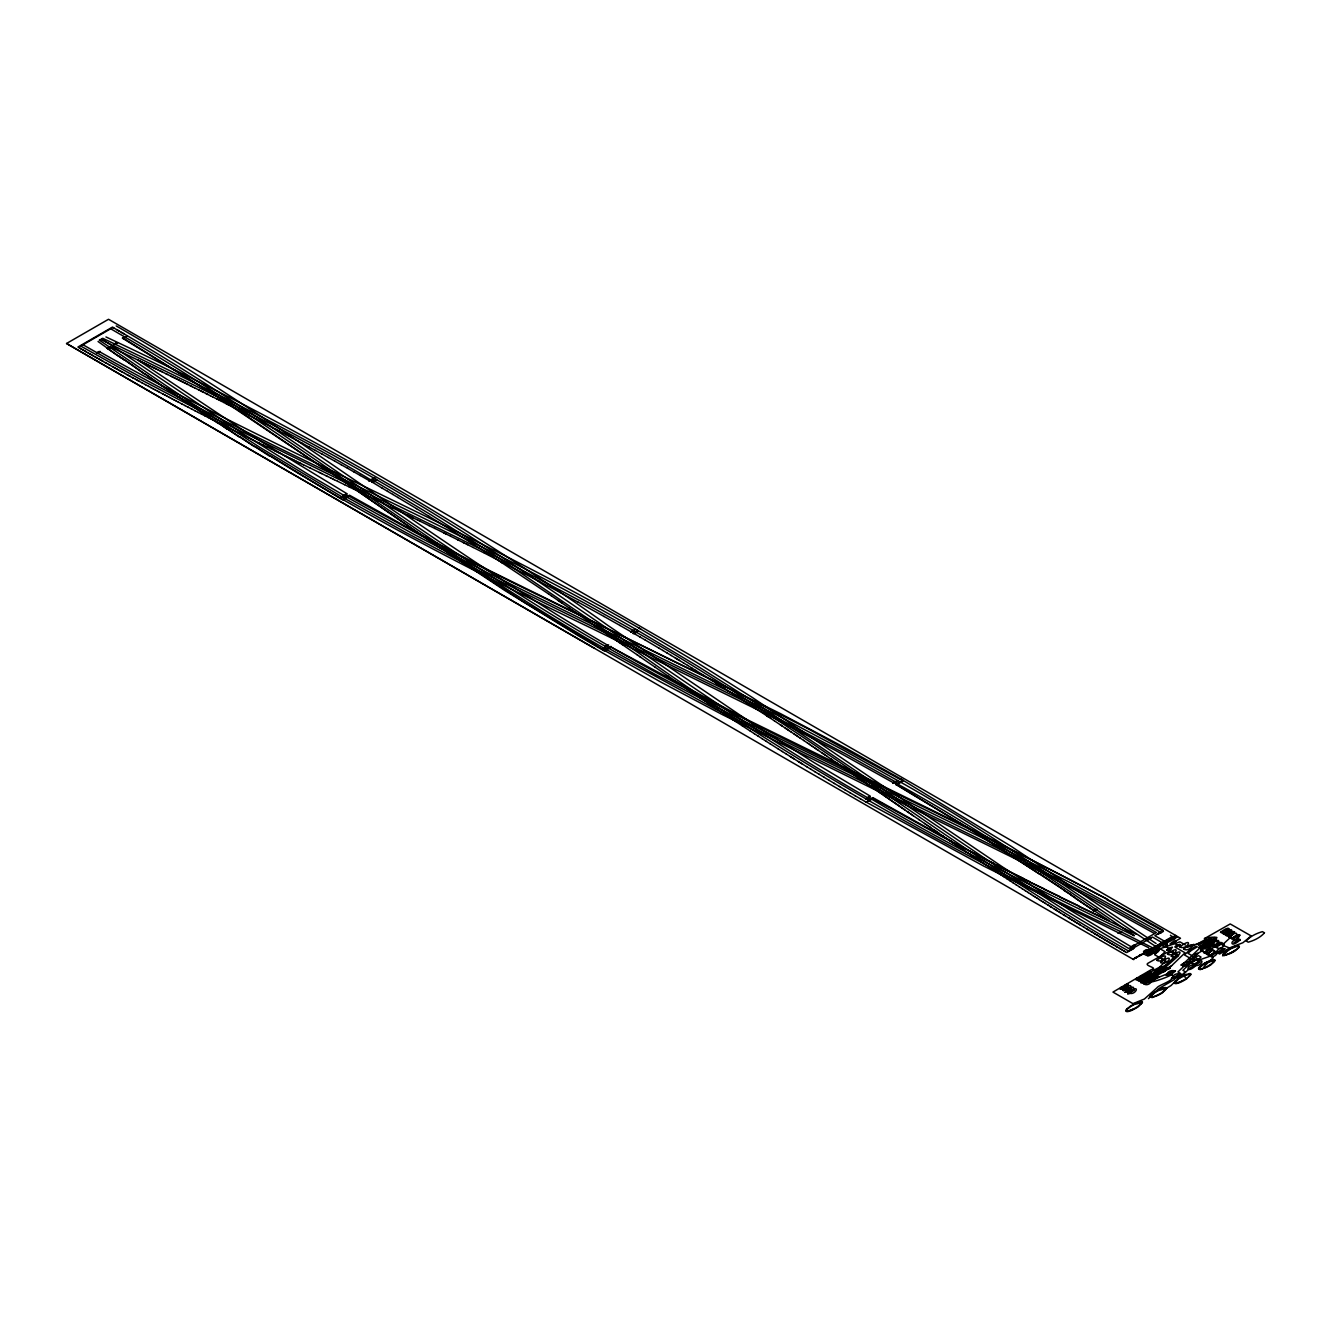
<?xml version="1.0" encoding="UTF-8"?>
<svg xmlns="http://www.w3.org/2000/svg" width="1331" height="1331" viewBox="0 0 1331 1331"><rect width="100%" height="100%" fill="white"/><g stroke="black" fill="none" stroke-linecap="round" stroke-linejoin="round"><path stroke-width="1.5" d="M1214.837 940.95C1220.91 933.597 1201.128 939.503 1204.771 938.422L1230.21 923.947L1251.173 935.926L1242.971 942.697L1230.959 947.356A72.19 41.677 0 0 0 1224.919 950.833L1219.629 954.028L1207.716 947.156L1214.854 940.967M100.258 351.451L98.927 351.534A9.433 5.457 0 0 0 96.681 352.881L97.629 353.231A9.433 5.457 0 0 0 99.875 351.9C275.783 450.81 465.567 527.575 640.893 629.13M1153.445 953.146L1155.691 952.896A14.907 8.602 0 0 0 1158.319 951.366L1159.151 950.084L1157.038 950.633A14.907 8.602 0 0 0 1154.426 952.164L1151.049 953.179A14.907 8.602 0 0 0 1148.42 954.693L1147.505 955.957L1149.685 955.425A14.907 8.602 0 0 0 1152.313 953.911L1153.245 953.029M1141.582 1003.507L1142.447 1001.96L1141.615 1001.594M1126.542 1009.247C1123.58 1014.006 1132.132 1010.429 1133.812 1009.314A44.738 25.821 0 0 0 1138.271 1006.735L1142.347 1002.01M1150.051 996.836L1152.064 997.601L1158.053 995.322A44.738 25.821 0 0 0 1162.529 992.743L1166.605 988.351L1158.619 990.497A44.738 25.821 0 0 0 1154.16 993.076L1150.234 997.035M1150.051 996.287L1150.45 997.119M1166.522 988.5L1166.139 987.652M1198.516 968.303L1200.03 969.7L1206.552 967.321A44.738 25.821 0 0 0 1211.01 964.742L1215.087 960.35L1207.117 962.496A44.738 25.821 0 0 0 1202.642 965.075L1198.549 968.835L1201.777 968.752M1238.529 945.642L1239.211 947.289L1235.251 950.75A44.738 25.821 0 0 1 1230.792 953.329L1223.838 955.741L1222.89 954.011M99.309 340.22L99.359 340.154A3.577 2.063 0 0 1 100.657 339.388C190.865 383.794 286.531 428.765 371.083 480.058L374.227 478.295L376.673 479.709L373.562 481.473L374.36 481.007M1134.428 958.37L1134.528 958.253A4.226 2.429 0 0 1 1135.959 957.422L1136.375 957.338M1136.408 957.471L1136.424 957.438A4.226 2.429 0 0 1 1134.894 958.387L1134.561 958.486M1141.249 954.676L1141.216 954.71A4.226 2.429 0 0 1 1139.752 955.591L1139.369 955.458A4.226 2.429 0 0 1 1140.8 954.626L1141.216 954.543M1148.936 949.452L1148.919 949.485A4.226 2.429 0 0 1 1147.422 950.401L1147.039 950.267A4.226 2.429 0 0 1 1148.47 949.436L1148.886 949.352M1126.508 1011.161L1126.192 1010.179L1129.919 1007.068A44.738 25.821 0 0 1 1134.378 1004.489L1142.447 1002.509M1157.238 948.587L1157.321 948.471A4.226 2.429 0 0 1 1158.752 947.639L1159.168 947.539M1158.452 949.286L1158.536 949.169A4.226 2.429 0 0 1 1159.967 948.338L1160.349 948.471A4.226 2.429 0 0 1 1158.918 949.302L1158.569 949.386M1159.201 947.689L1159.218 947.655A4.226 2.429 0 0 1 1157.704 948.604L1157.321 948.687M1164.242 944.594L1164.326 944.478A4.226 2.429 0 0 1 1165.756 943.646L1166.172 943.563M1165.457 945.293L1165.54 945.176A4.226 2.429 0 0 1 1166.971 944.345L1167.387 944.261M1166.206 943.696L1166.172 943.746A4.226 2.429 0 0 1 1164.708 944.611L1164.292 944.694M1167.437 944.361L1167.42 944.394A4.226 2.429 0 0 1 1165.923 945.309M1168.185 968.968L1168.269 968.852A4.226 2.429 0 0 1 1169.699 968.02L1170.115 967.92M1170.149 968.07L1170.115 968.103A4.226 2.429 0 0 1 1168.651 968.985L1168.235 969.068M101.622 338.989L101.672 338.923A2.595 1.497 0 0 1 102.803 338.307C234.971 401.38 366.025 467.846 488.577 548.439C615.421 630.944 736.209 722.833 867.862 797.885L868.694 797.435L865.583 799.199M342.699 496.613L342.716 496.579A2.961 1.714 0 0 1 341.518 497.278L341.285 497.195A2.961 1.714 0 0 1 342.45 496.53L342.633 496.463M373.495 478.611L373.512 478.578A2.961 1.714 0 0 1 374.676 477.912L374.943 477.962A2.961 1.714 0 0 1 373.761 478.661L373.612 478.727M1151.282 948.837L1151.714 948.936A4.226 2.429 0 0 0 1153.128 948.088L1152.829 947.922A4.226 2.429 0 0 0 1151.332 948.787L1172.594 936.458M371.748 482.155L372.913 482.321A9.433 5.457 0 0 0 375.159 480.973L374.211 480.624A9.433 5.457 0 0 0 371.965 481.955L382.363 488.277M872.986 798.151L871.838 798.001A9.433 5.457 0 0 0 869.576 799.332L870.524 799.681A9.433 5.457 0 0 0 872.77 798.35L941.117 836.201L984.125 858.379M1150.35 995.688L1151.648 994.407M1166.239 989.083L1164.924 990.38M1174.99 981.263C1171.995 985.938 1180.68 982.494 1182.311 981.33A44.738 25.821 0 0 0 1186.77 978.751L1190.912 973.976M1190.047 975.523L1190.064 973.61M1198.798 967.72L1200.113 966.422M1214.687 961.098L1213.373 962.396M611.212 646.45L609.897 646.683A9.433 5.457 0 0 0 607.651 648.031L608.583 648.38A9.433 5.457 0 0 0 610.846 647.049L747.107 719.622L998.416 842.673L1107.093 899.041M1154.16 971.713L1167.021 964.26L1177.586 954.094M1135.393 957.887L1146.041 951.781L1145.558 950.667L1152.23 948.437M1154.127 951.831L1150.333 949.02M1164.209 943.929L1162.379 945.692L1164.342 947.19M1165.523 944.295L1167.121 942.747L1154.859 935.676L1160.632 932.332L1071.705 883.385L983.376 838.397L738.738 718.59L655.251 674.451L608.334 648.064L609.249 647.532L606.038 649.345C439.48 554.844 290.391 433.24 124.898 337.042L123.916 337.592M1170.448 935.227L1173.493 938.072L1147.705 952.331M1173.875 939.786L1177.369 936.425L108.526 319.274L66.55 343.481L594.608 648.38M1161.913 958.786L1154.626 954.76L1158.602 950.933L1156.373 951.765M1175.889 947.506L1177.136 946.308M1146.091 983.476L1150.35 979.383L1168.036 969.151L1185.039 952.796L1174.824 946.907L1177.086 944.727L1173.21 942.498L1180.514 938.272L1177.752 936.691L1173.36 938.205M1190.53 950.966L1188.034 953.362L1194.572 957.139L1198.665 955.708L1201.011 957.056L1197.284 960.649L1210.861 955.941L1222.174 949.402M1203.207 944.76L1183.093 964.126L1184.457 964.925M1148.437 998.633L1159.002 988.451L1174.009 979.782L1180.564 973.493L1177.935 971.979L1196.453 954.144L1203.207 950.251M1203.241 947.472L1200.462 950.151L1213.306 957.571L1203.989 966.556M1208.798 942.914L1210.395 942.431A9.433 5.457 0 0 1 1208.132 943.746L1207.2 943.396A9.433 5.457 0 0 1 1209.463 942.082L1206.984 940.352L1187.751 947.19M1227.565 929.221L1222.557 932.216M1222.54 955.841L1230.343 948.338L1222.241 945.043L1231.192 936.725M1173.526 951.748L1172.511 952.713L1169.5 950.966L1170.914 949.602L1165.823 946.674M1190.613 950.883L1197.301 946.79M1126.841 1008.881L1127.973 1007.933M1141.283 1003.857L1140.151 1004.822M1189.731 975.889L1188.6 976.838M1223.755 952.929L1224.886 951.981M1238.196 947.905L1237.065 948.87M1165.024 990.314L1163.76 991.312M1200.013 966.489L1201.277 965.491M1213.473 962.346L1210.877 964.276A44.705 25.805 0 0 1 1206.418 966.855L1204.771 967.637M1152.097 993.991L1154.16 992.527M1163.86 991.246L1162.412 992.26A44.705 25.805 0 0 1 1157.953 994.823M1201.178 965.557L1202.608 964.542A44.705 25.805 0 0 1 1207.084 961.964L1209.53 960.832M1129.137 1007.035L1129.936 1006.502A44.705 25.805 0 0 1 1134.295 1003.99L1135.21 1003.541M1138.987 1005.704L1138.188 1006.236A44.705 25.805 0 0 1 1133.729 1008.815M1177.602 979.067L1178.384 978.535A44.705 25.805 0 0 1 1182.743 976.022L1183.675 975.556M1226.051 951.083L1226.849 950.55A44.705 25.805 0 0 1 1231.208 948.038L1232.123 947.589M1187.435 977.736L1186.653 978.268A44.705 25.805 0 0 1 1182.178 980.847M1229.827 953.262L1230.742 952.813A44.705 25.805 0 0 0 1235.201 950.234L1235.9 949.752M1121.401 986.986C1116.942 993.126 1135.509 981.929 1125.227 984.79M1136.674 978.169C1132.215 984.308 1150.783 973.111 1140.501 975.972M1120.22 932.399L1121.151 931.8C952.979 852.705 790.464 761.399 639.113 653.305L491.206 552.931L430.978 514.798L374.061 480.807M1214.721 944.977L1213.256 946.175L1214.804 947.073L1222.124 942.647L1219.312 942.381L1206.152 949.802M83.004 344.762L97.313 352.948L98.278 352.382M99.592 340.303L189.301 401.529L259.595 447.199L341.984 496.896L345.062 495.082L344.247 495.581L309.84 475.367L242.858 433.806L101.921 339.039M1158.502 948.288C1073.152 892.436 989.682 831.975 900.272 781.996L897.194 783.826C978.767 828.614 1056.897 882.47 1134.162 935.61M897.876 784.092L903.067 781.014L806.519 727.924L719.206 683.552L489.159 571.099L420.529 535.395L348.14 495.681A9.433 5.457 0 0 0 345.894 497.012L346.825 497.361A9.433 5.457 0 0 0 349.088 496.03L348.506 495.531M344.446 498.31L347.491 496.53L346.692 496.979M348.14 496.796L342.766 499.957L254.936 446.417M897.809 780.598L894.765 782.378L895.547 781.896L845.701 753.962L762.064 709.905L472.389 567.488L406.238 532.749L341.984 496.896M1133.03 948.903L1126.708 952.563L1124.795 951.449M1160.333 933.147L1163.46 931.351L1106.826 899.673M1175.656 935.443L1146.024 951.781M1140.534 976.937L1150.067 971.43M1196.852 944.428L1206.385 938.904M1121.301 988.284L1126.176 985.472M1196.103 946.108L1190.047 949.602L1184.49 954.959L1192.692 959.684L1194.606 959.102L1182.893 970.349L1185.355 971.763L1170.947 985.622L1166.871 987.985M1142.081 977.836L1151.631 972.329M1198.399 945.326L1207.949 939.802M1124.246 989.748L1128.888 987.07M1143.628 978.734L1153.178 973.211M1199.946 946.208C1241.257 928.772 1191.877 942.647 1208.648 941.483M1198.482 947.489L1207.899 942.049L1211.277 938.721M1156.539 973.077L1140.734 982.711L1142.813 983.276L1149.601 979.183L1148.037 978.285L1145.974 979.134M1199.664 948.171L1214.022 940.302L1219.495 943.463L1206.219 952.297L1208.947 953.878M1225.718 933.547L1230.31 930.885M1127.024 991.312L1131.633 988.65M1171.563 965.757L1143.362 981.895M1200.861 948.853L1207.966 944.744M1146.74 980.514L1156.273 975.007M1203.058 948.005L1212.591 942.498M1202.059 949.519L1208.897 945.576M1148.287 981.413L1157.837 975.906M1204.605 948.903L1214.155 943.396M1233.055 932.465L1228.064 935.244M1149.834 982.311L1159.384 976.804M1172.744 971.68L1153.661 979.333L1149.685 977.037M1233.937 938.288L1238.529 935.626M1199.996 962.213L1190.064 967.936L1182.277 975.44L1185.422 977.27M1233.87 942.664L1238.512 939.985M609.731 647.898L604.324 650.975L578.686 635.985L504.316 590.165L440.811 547.906M868.028 800.613L871.173 798.85C953.628 848.629 1045.317 892.535 1134.095 935.66M871.639 799.232L866.315 802.227L860.275 798.716M1095.38 910.071L1096.295 909.555M124.232 338.041L127.144 335.728M108.66 347.707L109.608 347.225M108.626 348.356L111.122 347.092L138.674 360.451M1182.277 980.781L1179.732 981.962M1158.053 994.773L1156.323 995.605M1132.914 1009.214L1133.829 1008.765M1232.024 947.639L1232.955 947.206M1229.927 953.212L1227.382 954.31M1183.558 975.623L1184.49 975.174M1160.266 989.166L1158.519 989.998A44.705 25.805 0 0 0 1154.06 992.577M1135.11 1003.591L1137.639 1002.493M1132.082 1009.597L1133.014 1009.164M1232.839 947.256L1234.569 946.541M1184.39 975.24L1185.305 974.824M1203.956 967.986L1204.871 967.57M1160.166 989.232L1161.081 988.817M1155.491 995.954L1156.423 995.555M1130.468 1010.262L1132.182 1009.53M123.068 338.507L123.251 338.44A9.433 5.457 0 0 0 125.497 337.092L124.565 336.743A9.433 5.457 0 0 0 122.319 338.074L217.985 397.22L324.964 469.044M1179.482 944.444L1180.431 944.81A9.433 5.457 0 0 1 1178.168 946.141L1177.236 945.792A9.433 5.457 0 0 1 1179.499 944.461M1226.916 930.07L1225.967 929.703A9.433 5.457 0 0 1 1228.23 928.373L1229.162 928.739A9.433 5.457 0 0 1 1226.899 930.053M1120.652 989.149L1119.704 988.783A9.433 5.457 0 0 1 1121.966 987.452L1122.898 987.802A9.433 5.457 0 0 1 1120.635 989.133M1123.564 990.613L1122.615 990.247A9.433 5.457 0 0 1 1124.878 988.916L1125.81 989.266A9.433 5.457 0 0 1 1123.547 990.597M1209.43 960.899L1210.328 960.516M1185.206 974.891L1186.869 974.225M1203.157 968.303L1204.056 967.92M1160.981 988.866L1161.88 988.5M1179.832 981.912L1178.168 982.561M1155.591 995.904L1153.228 996.786M1131.367 1009.88L1129.703 1010.545M107.628 348.689L107.994 348.556A9.433 5.457 0 0 0 110.257 347.208L109.308 346.859A9.433 5.457 0 0 0 107.062 348.19L117.91 355.793M896.179 784.808L896.545 784.658A9.433 5.457 0 0 0 898.791 783.327L897.859 782.977A9.433 5.457 0 0 0 895.597 784.308L967.986 827.982L1039.561 874.101M1234.453 946.591L1235.318 946.258M1210.228 960.583L1211.809 960.017M1226.616 954.593L1227.481 954.244M1203.257 968.236L1201.677 968.818M1161.78 988.55L1163.361 987.985M1137.539 1002.542L1138.404 1002.21M1173.426 939.52L1156.24 948.254L1146.307 955.375L1143.712 953.878M1150.367 954.31L1156.772 949.868L1179.932 941.849L1185.355 944.977M1140.65 980.331L1163.178 967.87L1176.521 955.026L1175.439 954.394M1134.411 990.214L1129.769 992.859M1173.46 977.536L1178.234 974.824M1235.218 946.308L1236.699 945.842M1226.716 954.527L1225.252 955.009M1210.994 960.3L1212.474 959.817M1178.268 982.511L1176.787 982.993M1138.304 1002.26L1139.785 1001.794M1129.803 1010.479L1128.339 1010.961M1235.933 946.075L1237.298 945.692M1177.552 982.744L1175.672 983.21M1163.261 988.051L1164.608 987.669M1153.328 996.736L1151.964 997.119M1212.375 959.884L1214.038 959.551M1188.15 973.876L1189.365 973.593M1128.438 1010.911L1127.224 1011.194M1200.529 969.084L1199.464 969.267M1164.509 987.718L1165.573 987.535M1150.999 997.235L1152.064 997.052M1237.714 945.675L1238.629 945.576M1224.237 955.176L1222.823 955.126M1189.265 973.643L1190.463 973.61M1175.772 983.16L1174.857 983.243M1165.024 987.635L1166.588 988.234M1151.548 997.135L1150.35 997.185M1140.8 1001.627L1141.715 1001.528M1127.324 1011.127L1126.409 1011.227M1213.939 959.618L1215.053 960.267M608.7 645.003L607.418 645.285A9.433 5.457 0 0 0 605.156 646.616L606.104 646.982A9.433 5.457 0 0 0 608.35 645.635C440.411 547.906 285.982 423.291 116.196 325.929M1174.674 983.143L1178.401 979.067A44.738 25.821 0 0 1 1182.876 976.488L1188.866 974.209L1190.946 974.725M105.948 336.943C280.941 418.832 450.41 512.868 607.718 625.337L753.596 724.314L813.79 762.413L870.324 796.171M344.446 484.6L349.155 486.88M349.038 486.813L350.303 487.429M353.613 489.026L358.305 491.305M328.408 470.841L362.881 493.518M362.781 493.452L364.029 494.067M326.145 475.766L327.426 476.382M330.853 478.045L327.276 476.315M333.133 479.143L330.72 477.979M334.148 479.626L337.708 481.356M337.592 481.29L344.579 484.667M350.186 487.379L353.73 489.093M363.929 494.001L374.327 499.042M377.754 500.689L374.227 498.975M378.803 501.188L383.478 503.467M1136.341 934.345L1078.692 906.361M1121.168 931.816L1158.12 950.633M139.572 360.851L140.97 361.55M138.424 360.285L139.838 361M140.703 361.4L142.068 362.082M319.423 472.505L310.14 467.996M320.422 472.987L321.703 473.62M326.278 475.833L321.57 473.537M333 479.077L334.281 479.692M377.655 500.639L378.902 501.255M383.378 503.401L388.053 505.68M390.332 506.778L387.953 505.63M392.612 507.893L390.249 506.728M310.273 468.079L303.285 464.669M319.274 472.438L320.555 473.071M392.529 507.843L399.466 511.204M404.042 513.433L399.383 511.171M301.155 463.637L298.71 462.456M417.718 520.088L403.959 513.383M141.801 361.932L144.214 363.13M143.964 362.98L145.262 363.646M146.027 363.995L147.292 364.627M144.996 363.496L146.294 364.145M147.042 364.478L148.29 365.11M149.022 365.459L150.287 366.092M154.163 367.955L156.659 369.203M148.04 364.977L149.288 365.609M150.037 365.942L153.348 367.589M155.527 368.637L152.05 366.923M156.409 369.053L157.807 369.752M407.386 515.047L413.092 517.826M293.003 459.677L294.301 460.31M296.43 461.341L300.007 463.088M300.989 463.571L303.435 464.752M417.651 520.038L419.997 521.203M288.444 457.448L289.759 458.097M290.724 458.563L292.021 459.195M294.151 460.227L296.58 461.424M157.557 369.619L160.169 370.916M161.134 371.349L162.582 372.098M159.92 370.767L161.367 371.499M162.349 371.948L166.242 373.878M165.992 373.745L167.456 374.477M167.207 374.327L170.967 376.191M419.931 521.153L429.098 525.645M286.331 456.417L279.344 452.989M288.611 457.531L286.165 456.333M289.592 458.014L290.89 458.646M291.872 459.112L293.169 459.761M278.196 452.44L279.51 453.089M1078.742 905.879L1044.469 889.491M170.717 376.057L172.115 376.756M172.997 377.172L174.361 377.871M175.243 378.27L176.59 378.952M171.865 376.606L173.246 377.305M174.128 377.721L175.492 378.42M176.358 378.819L177.705 379.501M178.587 379.917L181.033 381.148M429.031 525.612L434.788 528.424M434.721 528.39L450.66 536.243M274.785 450.76L276.099 451.409M277.064 451.875L278.379 452.523M271.374 449.096L274.968 450.86M275.933 451.325L277.231 451.974M266.832 446.85L271.557 449.179M179.935 380.599L177.472 379.368M181.914 381.564L183.279 382.247M184.16 382.663L186.656 383.927M180.8 381.015L182.164 381.698M185.525 383.361L183.046 382.113M186.423 383.794L187.787 384.476M443.855 532.899L446.085 533.981M263.438 445.186L267.015 446.95M258.896 442.94L263.605 445.269M1060.408 896.861L1029.795 882.17M1060.341 897.344L1108.923 920.553L1070.673 894.948M187.555 384.343L190.067 385.607M190.965 386.04L192.329 386.722M189.834 385.474L191.198 386.173M192.097 386.589L194.592 387.853M450.61 536.227L473.237 547.474M457.415 539.587L458.546 540.153M259.079 443.04L252.108 439.579M194.376 387.72L199.134 390.099M198.918 389.983L210.431 395.74M248.714 437.882L252.291 439.663M248.897 437.982L241.926 434.522M243.257 435.17L245.503 436.302M1044.552 889.025L1023.04 878.776M201.181 391.098L203.443 392.229M205.706 393.36L207.952 394.492M463.105 542.416L464.22 542.981M466.482 544.096L467.614 544.662M240.795 433.956L242.126 434.621M236.286 431.693L240.994 434.056M210.215 395.606L212.677 396.871M212.461 396.738L217.169 399.134M473.22 547.457L484.484 553.13M234.04 430.562L236.485 431.793M234.239 430.678L229.531 428.299M1029.878 881.688L1004.023 869.126M216.97 399.001L219.415 400.248M219.216 400.132L221.661 401.38M227.285 427.168L229.731 428.416M225.039 426.036L227.485 427.284M1023.14 878.31L994.007 864.002M221.445 401.263L223.907 402.511M223.691 402.395L228.383 404.774M225.937 403.526L230.612 405.922M484.467 553.114L538.955 581.165M222.793 424.905L225.238 426.153M220.547 423.774L222.992 425.022M218.301 422.642L220.746 423.89M213.16 419.548L218.517 422.742M230.413 405.789L232.842 407.053M211.579 419.232L216.271 421.611M232.642 406.937L236.186 408.75M236.003 408.634L239.53 410.464M208.218 417.518L211.795 419.332M1004.14 868.677L984.008 858.844M239.347 410.347L242.874 412.161M242.691 412.044L246.218 413.874M204.874 415.804L208.435 417.635M201.53 414.091L205.09 415.921M246.035 413.758L249.546 415.588M198.186 412.377L201.746 414.207M194.842 410.663L198.402 412.494M994.107 863.536L950.95 841.458M249.363 415.488L252.89 417.302M252.707 417.202L256.218 419.032M191.514 408.933L195.075 410.78M256.034 418.916L259.545 420.746M188.187 407.219L191.747 409.05M184.859 405.489L188.42 407.336M259.362 420.646L262.856 422.476M262.689 422.376L266.183 424.206M181.532 403.759L185.092 405.606M266 424.09L269.494 425.937M178.221 402.029L181.765 403.875M176.008 400.881L178.454 402.162M269.311 425.837L272.805 427.667M272.622 427.567L285.982 434.621M97.329 352.965C273.57 453.455 462.889 528.64 638.281 630.744L635.12 632.591L636.002 632.042C806.137 729.005 958.37 853.837 1128.405 950.933L1152.43 937.057L1166.555 945.21M173.812 399.716L176.258 400.997M171.599 398.568L174.045 399.849M275.933 429.297L279.244 431.044M538.939 581.165L578.27 602.228M169.403 397.403L171.849 398.684M167.207 396.255L169.653 397.536M164.994 395.091L167.44 396.372M162.798 393.926L165.244 395.207M285.832 434.522L289.276 436.368M158.406 391.58L163.048 394.043M289.126 436.269L292.554 438.115M157.308 390.998L158.655 391.713M155.095 389.833L157.557 391.131M152.899 388.652L155.361 389.95M951.083 841.026L872.803 797.602M292.404 438.032L295.831 439.879M295.682 439.779L299.109 441.626M150.719 387.487L153.165 388.785M148.523 386.306L150.969 387.62M298.959 441.526L302.37 443.389M145.262 384.559L148.789 386.439M302.22 443.29L308.892 446.917M142.018 382.812L145.528 384.692M138.79 381.065L142.284 382.945M137.709 380.483L139.056 381.198M136.627 379.884L137.975 380.616M308.759 446.817L315.397 450.444M135.546 379.302L136.893 380.017M133.35 378.104L135.795 379.435M578.22 602.194L604.074 616.486M132.268 377.522L133.616 378.254M132.534 377.655L128.974 375.725M127.892 375.126L130.338 376.457M315.264 450.36L321.869 453.987M126.794 374.527L128.159 375.259M124.648 373.346L127.077 374.676M321.736 453.904L328.341 457.548M122.502 372.164L124.914 373.495M121.437 371.582L122.785 372.314M119.59 370.55L120.655 371.133M118.243 369.818L121.72 371.732M116.113 368.637L118.526 369.968M328.208 457.465L334.78 461.125M115.048 368.055L117.461 369.369M113.967 367.456L115.315 368.188M112.885 366.857L114.25 367.606M109.624 365.043L113.168 367.007M334.647 461.042L341.185 464.702M108.526 364.428L109.907 365.176M106.33 363.197L108.809 364.578M341.069 464.619L347.591 468.296M604.024 616.453L620.046 625.487M105.232 362.581L106.613 363.346M100.99 360.202L102.021 360.768M103.069 361.366L105.515 362.731M98.976 359.071L103.369 361.516M100.274 359.786L96.997 357.939M95.982 357.374L97.279 358.106M347.458 468.213L353.963 471.906M94.95 356.791L96.281 357.523M92.821 355.577L95.25 356.958M91.689 354.944L93.103 355.726M353.846 471.823L360.302 475.516M619.98 625.454L631.243 631.909M90.525 354.279L91.989 355.094M89.343 353.613L90.824 354.429M88.145 352.931L89.643 353.763M638.497 627.783L695.83 661.856L752.165 697.361L1002.642 867.03L1068.427 909.14L1131.051 946.707M88.445 353.081L84.568 350.885M83.437 350.219L86.049 351.7M81.307 349.005L82.655 349.754M82.339 349.604L83.737 350.386M900.505 778.751L1011.294 846.416L1156.09 943.529M902.95 780.149L846.333 748.438L780.432 713.599L489.858 570.716L416.936 532.683L349.421 495.165M1163.128 930.369C983.459 827.832 790.298 750.634 611.045 647.016M900.272 781.996L843.621 750.268L777.67 715.413L486.913 572.413L413.924 534.363L346.359 496.812M360.202 475.45L369.785 480.973M633.689 633.34L640.078 637.017M1154.21 933.347L1089.124 897.194L1018.448 860.342L722.317 714.597L660.825 682.054L601.795 648.962M79.378 347.89L80.609 348.589M80.309 348.439L81.607 349.155M113.867 327.975L112.969 327.459L80.742 346.077L141.036 379.751L210.481 416.204L501.271 559.186L584.841 603.276L633.573 630.644L632.691 631.16L635.869 629.38L640.394 631.975L697.311 665.982L753.579 701.57L1000.263 868.794L1066.098 910.936L1128.771 948.521L1156.439 932.549L1093.516 897.527L1020.611 859.477L715.396 709.04L603.675 647.964L606.753 646.134L605.888 646.65C438.381 551.217 288.345 428.649 121.387 332.351M895.929 784.209L980.232 835.136L1070.723 894.482M1165.224 944.128L1166.438 944.827M1160.565 949.07L1165.124 951.698L1159.301 957.305L1165.84 961.082L1159.501 967.221L1137.872 978.718M1158.22 948.121L1160.216 949.269M1148.653 947.705L983.609 866.032L865.533 801.761M1164.725 960.583L1165.773 961.182M1148.586 952.83L1145.176 953.029L1132.931 959.252M347.291 493.917L248.997 434.122L137.575 359.836M1159.65 967.038L1160.882 967.753M79.677 348.056L77.913 347.042L112.403 327.127L123.75 333.732M66.55 343.514L1133.729 959.651M110.706 328.774L124.881 337.026M893.467 782.811L835.003 750.168L769.019 715.413L595.273 630.095C484.401 576.822 374.394 521.27 270.077 455.917M1123.813 950.883L1125.211 951.698M604.158 650.343L524.847 602.61L442.741 549.221M116.812 329.689L119.025 330.986M1119.504 948.371L1121.068 949.286M1121.75 949.668L1124.246 951.133M639.978 636.983L645.302 640.078M1115.977 946.308L1117.574 947.256M1117.158 947.007L1119.92 948.62M1120.635 949.036L1122.166 949.935M855.034 795.672L860.525 798.883M1112.5 944.278L1114.064 945.21M1113.648 944.943L1116.393 946.574M849.81 792.611L855.284 795.822M645.219 640.028L658.845 648.064M382.28 488.227L387.587 491.339M123.367 338.257L224.59 400.947L327.842 471.024M1110.72 943.246L1106.177 940.551M1110.304 942.98L1111.801 943.879M1111.385 943.629L1112.916 944.528M387.487 491.289L392.778 494.417M1109.655 942.614L1105.179 939.969M844.603 789.533L850.043 792.76M1104.198 939.37L1105.595 940.218M839.412 786.455L844.836 789.682M658.745 648.014L662.988 650.526M392.695 494.367L397.969 497.495M1100.238 937.024L1102.634 938.455M1102.218 938.205L1104.597 939.619M397.886 497.445L416.503 508.642M1096.195 934.612L1097.626 935.477M1095.147 933.996L1096.594 934.861M1097.21 935.227L1099.639 936.675M1099.24 936.425L1100.637 937.274M834.238 783.377L839.645 786.604M662.888 650.476L667.114 653.005M1090.921 931.45L1092.385 932.349M1091.986 932.099L1094.515 933.613M1094.099 933.364L1095.563 934.246M829.08 780.282L834.454 783.526M667.014 652.955L671.24 655.484M1087.743 929.537L1088.791 930.169M1091.32 931.7L1086.678 928.905M671.14 655.434L679.476 660.459M1083.567 927.025L1087.078 929.154M823.922 777.171L829.296 780.432M675.25 657.913L683.568 662.954M818.798 774.06L824.139 777.321M416.437 508.608L428.765 516.145M1078.493 923.93L1079.89 924.795M1079.491 924.546L1083.966 927.258M814.688 771.581L818.998 774.209M683.452 662.888L687.661 665.45M1074.483 921.485L1076.879 922.949M1076.496 922.716L1078.892 924.18M810.596 769.068L814.905 771.714M687.545 665.384L691.737 667.962M1070.423 918.989L1071.838 919.871M1069.392 918.357L1070.806 919.239M1071.438 919.621L1073.867 921.119M1073.485 920.869L1074.882 921.734M806.519 766.573L810.812 769.218M428.715 516.095L445.003 526.194M1065.249 915.811L1068.743 917.957M1068.344 917.725L1069.775 918.606M691.621 667.896L695.814 670.458M1064.218 915.179L1065.632 916.044M1063.186 914.547L1064.6 915.412M798.384 761.548L806.719 766.706M695.68 670.391L703.933 675.499M1060.158 912.667L1063.569 914.78M802.643 764.194L790.281 756.507M1059.526 912.267L1056.149 910.171M1059.16 912.034L1060.541 912.9M269.461 456.084L239.913 436.867M703.8 675.433L712.018 680.557M1051.091 907.01L1055.516 909.772M1054.135 908.907L1057.529 911.02M794.524 759.152L786.238 753.978M444.953 526.161L453.056 531.252M1048.063 905.113L1050.458 906.611M1050.076 906.378L1051.473 907.243M711.885 680.474L720.071 685.615M1045.035 903.2L1048.429 905.33M782.212 751.449L786.438 754.095M715.912 683.003L724.081 688.16M1041.008 900.671L1043.388 902.168M1043.022 901.936L1045.401 903.433M453.022 531.235L469.094 541.434M778.186 748.904L782.395 751.566M254.304 446.584L227.984 429.181M1036.999 898.126L1039.378 899.623M1039.012 899.39L1041.374 900.887M778.369 749.037L770.167 743.813M723.948 688.077L728.09 690.706M1033.006 895.58L1035.368 897.077M1035.002 896.861L1037.365 898.358M727.941 690.623L732.083 693.268M1031.009 894.316L1033.372 895.813M766.174 741.267L770.35 743.946M731.934 693.185L736.076 695.814M1025.036 890.472L1028.381 892.619M1028.014 892.402L1031.375 894.532M469.061 541.401L498.826 560.684M762.181 738.722L766.357 741.384M239.281 437.034L219.083 423.408M735.927 695.73L740.069 698.376M1022.042 888.559L1025.386 890.705M758.204 736.159L762.364 738.821M739.903 698.293L744.046 700.938M1016.085 884.716L1019.413 886.862M1019.064 886.629L1022.391 888.775M754.228 733.597L758.371 736.276M743.879 700.855L748.005 703.517M1013.107 882.786L1016.435 884.932M750.251 731.018L754.394 733.697M227.335 429.347L216.121 421.478M747.839 703.417L755.925 708.658M1007.168 878.926L1010.479 881.072M1010.129 880.856L1013.457 883.002M750.418 731.135L742.349 725.877M751.799 705.996L770.682 718.357M1004.206 876.979L1007.517 879.125M218.417 423.557L189.651 403.992M999.282 873.752L1001.594 875.266M1001.245 875.049L1004.539 877.196M736.426 722.001L742.515 725.977M212.511 419.681L185.758 401.38M995.338 871.173L997.651 872.67M997.302 872.471L999.614 873.968M498.809 560.667L548.522 593.909M500.789 561.981L502.752 563.263M732.499 719.422L736.592 722.101M766.573 715.662L768.536 716.96M991.412 868.577L993.708 870.075M993.375 869.875L995.671 871.372M728.573 716.827L730.686 718.224M730.536 718.124L732.649 719.522M770.499 718.258L774.592 720.953M985.539 864.684L987.818 866.182M987.486 865.982L989.782 867.479M989.449 867.28L991.745 868.777M722.7 712.934L728.723 716.927M1039.644 873.635L1064.018 889.957M774.409 720.853L791.196 732.017M979.666 860.791L983.908 863.586M983.576 863.386L985.855 864.884M716.827 709.04L722.833 713.033M780.282 724.746L782.229 726.044M975.756 858.179L979.999 860.991M711.952 705.779L716.976 709.14M188.985 404.125L178.92 396.804M785.157 727.99L789.05 730.603M969.916 854.269L972.196 855.766M971.863 855.583L974.142 857.081M973.81 856.881L976.089 858.379M707.094 702.535L712.085 705.879M185.076 401.529L165.41 387.687M793.908 733.863L795.073 734.629M796.82 735.827L798.001 736.592M790.997 731.9L794.108 733.98M794.89 734.512L796.054 735.278M962.147 849.045L963.428 849.893M964.093 850.359L966.356 851.857M966.04 851.657L968.286 853.171M967.97 852.971L970.232 854.469M700.289 697.96L701.387 698.692M702.219 699.257L707.227 702.618M440.311 548.139L325.546 468.861M442.258 549.453L358.089 491.305M178.238 396.937L144.713 373.612M1063.951 890.422L1075.465 897.693M799.731 737.773L803.808 740.518M795.855 735.161L797.019 735.927M797.801 736.476L799.931 737.89M956.34 845.135L957.621 845.967M958.27 846.433L959.551 847.281M960.217 847.747L961.498 848.596M959.235 847.082L960.516 847.93M961.182 848.396L962.463 849.245M963.128 849.71L964.409 850.542M694.466 694.033L700.422 698.043M701.254 698.609L702.352 699.357M807.484 743.014L809.614 744.445M810.379 744.977L811.561 745.759M803.608 740.402L807.684 743.131M949.569 840.543L950.833 841.375M951.499 841.858L952.78 842.689M953.429 843.155L954.71 844.004M952.464 842.506L953.745 843.355M954.394 843.821L956.64 845.318M957.305 845.784L958.586 846.632M548.505 593.892L551.433 595.872M687.694 689.441L694.599 694.116M164.711 387.82L125.214 360.235M1075.415 898.175L1093.6 910.57M813.274 746.941L815.421 748.388M817.134 749.569L818.315 750.351M809.414 744.328L810.596 745.094M811.344 745.643L813.491 747.074M815.204 748.255L816.385 749.037M942.814 835.951L946.973 838.763M946.674 838.58L949.868 840.726M950.534 841.192L951.798 842.041M551.4 595.855L559.153 601.13M681.056 684.933L670.342 677.629M681.905 685.515L687.811 689.525M827 756.274L818.099 750.235M816.169 748.92L817.35 749.702M936.358 831.526L930.286 827.4M939.253 833.505L937.024 832.008M943.113 836.134L937.989 832.674M562.048 603.093L558.155 600.447M670.441 677.695L668.412 676.314M680.94 684.849L682.021 685.581M821.959 752.864L824.854 754.827M826.767 756.141L830.843 758.903M831.576 759.435L832.773 760.217M928.373 826.085L929.62 826.917M937.323 832.191L934.146 830.045M560.085 601.762L569.735 608.367M668.528 676.381L654.968 667.081M144.014 373.728L121.936 357.972M835.435 762.064L836.617 762.863M837.349 763.378L841.425 766.157M842.14 766.673L843.338 767.471M845.019 768.653L846.217 769.451M830.627 758.77L831.808 759.568M832.54 760.084L835.652 762.197M836.384 762.73L837.582 763.512M918.756 819.497L924.812 823.623M925.478 824.105L926.725 824.954M924.529 823.456L925.777 824.288M926.443 824.771L928.655 826.268M929.337 826.751L930.585 827.583M569.701 608.334L571.665 609.681M574.543 611.661L571.631 609.665M574.51 611.628L604.274 632.125M845.984 769.318L847.182 770.117M849.827 771.947L852.938 774.076M853.653 774.592L855.816 776.056M857.73 777.371L854.618 775.258M858.445 777.886L859.643 778.702M860.358 779.217L861.556 780.016M909.173 812.908L911.369 814.389M912.051 814.888L913.282 815.72M841.192 766.024L842.373 766.806M843.105 767.338L845.252 768.786M846.949 769.967L850.06 772.096M852.689 773.927L853.886 774.725M909.456 813.075L907.26 811.577M911.086 814.223L912.334 815.054M913.016 815.537L919.039 819.68M636.75 654.553L637.799 655.268M640.677 657.248L637.715 655.218M655.068 667.147L639.629 656.532M118.625 355.693L124.498 360.335M121.204 358.072L98.045 341.501M857.48 777.237L858.678 778.036M859.393 778.552L860.608 779.35M861.323 779.866L900.821 807.118M902.734 808.449L892.901 801.678M904.664 809.764L901.503 807.618M908.491 812.409L903.433 808.949M862.272 780.532L863.237 781.197M864.185 781.863L865.15 782.512M866.098 783.177L867.063 783.843M868.012 784.491L868.977 785.157M869.925 785.822L870.89 786.471M871.838 787.137L872.803 787.802M877.578 791.096L878.543 791.762M879.492 792.427L880.457 793.093M881.405 793.742L882.37 794.407M883.318 795.073L884.283 795.738M885.231 796.387L886.196 797.053M887.145 797.718L888.11 798.367M889.058 799.033L891.936 801.012M604.224 632.092L609.066 635.436M610.031 636.102L612.892 638.081M613.857 638.73L614.822 639.396M615.704 640.011L617.684 641.376M618.649 642.041L619.597 642.707M621.51 644.021L622.475 644.686M594.641 625.487L595.606 626.136M596.554 626.801L597.519 627.467M598.468 628.116L599.432 628.781M600.381 629.447L601.346 630.112M606.137 633.406L607.086 634.072M608.999 635.386L610.912 636.717M611.877 637.366L615.771 640.061M616.652 640.677L636.834 654.602M1222.923 955.076L1226.899 951.083A44.738 25.821 0 0 1 1231.358 948.504L1237.348 946.208L1239.427 946.724M1202.509 964.609A44.705 25.805 0 0 1 1206.984 962.03M1235.101 950.284A44.705 25.805 0 0 1 1230.643 952.863M1171.696 974.625C1177.502 980.232 1158.652 984.574 1156.839 987.901L1144.377 999.032L1132.98 1003.641L1112.966 992.094L1151.282 969.633C1159.201 968.036 1143.978 965.89 1147.771 963.361L1169.849 950.9L1178.567 955.708L1164.991 967.704A37.368 21.579 0 0 0 1161.065 969.966L1157.288 972.795L1150.017 974.974A37.235 21.496 0 0 0 1146.107 977.237C1134.494 989.299 1166.622 978.035 1171.696 974.625M113.917 344.496L115.231 344.413A9.433 5.457 0 0 0 117.494 343.065L116.546 342.716A9.433 5.457 0 0 0 114.3 344.047L114 344.346M343.065 496.03L344.396 495.931A9.433 5.457 0 0 0 346.642 494.6L345.711 494.234A9.433 5.457 0 0 0 343.465 495.581L343.115 495.947M369.086 481.007L370.417 480.907A9.433 5.457 0 0 0 372.68 479.576L371.732 479.21A9.433 5.457 0 0 0 369.486 480.558L369.136 480.924M630.711 632.092L632.042 632.009A9.433 5.457 0 0 0 634.288 630.661L633.356 630.312A9.433 5.457 0 0 0 631.094 631.643L630.811 631.942M633.14 633.523L634.471 633.44A9.433 5.457 0 0 0 636.717 632.109L635.785 631.743A9.433 5.457 0 0 0 633.523 633.074L633.14 633.523M866.714 798.384L868.045 798.284A9.433 5.457 0 0 0 870.291 796.953L869.343 796.587A9.433 5.457 0 0 0 867.097 797.935L866.747 798.301M892.785 783.327L894.116 783.227A9.433 5.457 0 0 0 896.362 781.896L895.613 781.463A9.433 5.457 0 0 0 893.168 782.878L892.785 783.327M1093.4 911.003L1094.731 910.92A9.433 5.457 0 0 0 1096.977 909.589L1096.045 909.223A9.433 5.457 0 0 0 1093.783 910.554L1093.4 911.003M1118.24 933.33L1119.554 933.247A9.433 5.457 0 0 0 1121.817 931.9L1120.868 931.55A9.433 5.457 0 0 0 1118.622 932.881L1118.273 933.264M1130.485 949.519L1131.816 949.436A9.433 5.457 0 0 0 1134.062 948.088L1133.313 947.655A9.433 5.457 0 0 0 1130.884 949.07L1130.485 949.519M1131.866 946.541L1133.197 946.441A9.433 5.457 0 0 0 1135.443 945.11L1134.494 944.76A9.433 5.457 0 0 0 1132.248 946.091L1131.866 946.541M1125.011 992.26L1126.342 992.161A9.433 5.457 0 0 0 1128.588 990.83L1127.656 990.464A9.433 5.457 0 0 0 1125.41 991.811L1125.061 992.177M1127.79 993.808L1129.121 993.708A9.433 5.457 0 0 0 1131.367 992.377L1130.618 991.944A9.433 5.457 0 0 0 1128.172 993.359L1127.79 993.808M1143.579 951.598L1144.91 951.515A9.433 5.457 0 0 0 1147.156 950.168L1146.407 949.735A9.433 5.457 0 0 0 1143.978 951.149L1143.579 951.598M1147.355 939.786L1148.686 939.686A9.433 5.457 0 0 0 1150.932 938.355L1150.001 938.006A9.433 5.457 0 0 0 1147.738 939.337L1147.389 939.719M1146.607 953.778L1147.921 953.678A9.433 5.457 0 0 0 1150.184 952.347L1149.235 951.981A9.433 5.457 0 0 0 1146.989 953.329L1146.607 953.778M1157.804 933.763L1159.135 933.68A9.433 5.457 0 0 0 1161.381 932.332L1160.432 931.983A9.433 5.457 0 0 0 1158.186 933.314L1157.837 933.697M1147.688 977.986L1149.019 977.886A9.433 5.457 0 0 0 1151.265 976.555L1150.333 976.189A9.433 5.457 0 0 0 1148.087 977.536L1147.688 977.986M1158.902 968.685L1160.216 968.602A9.433 5.457 0 0 0 1162.479 967.254L1161.53 966.905A9.433 5.457 0 0 0 1159.284 968.236L1158.902 968.685M1166.638 950.201L1168.884 949.951A14.907 8.602 0 0 0 1171.513 948.421L1172.428 947.173L1170.232 947.689A14.907 8.602 0 0 0 1167.603 949.219L1166.638 950.201M1162.662 970.698L1163.976 970.615A9.433 5.457 0 0 0 1166.239 969.267L1165.291 968.918A9.433 5.457 0 0 0 1163.044 970.249L1162.662 970.698M1171.38 939.154L1172.694 939.054A9.433 5.457 0 0 0 1174.957 937.723L1174.009 937.357A9.433 5.457 0 0 0 1171.762 938.704L1171.38 939.154M1170.282 943.879L1172.528 943.612A14.907 8.602 0 0 0 1175.157 942.098L1176.122 940.884L1173.892 941.366A14.907 8.602 0 0 0 1171.263 942.88L1170.282 943.879M1166.289 975.207L1167.62 975.124A9.433 5.457 0 0 0 1169.866 973.776L1168.934 973.427A9.433 5.457 0 0 0 1166.688 974.758L1166.322 975.141M1171.48 978.468L1172.811 978.385A9.433 5.457 0 0 0 1175.057 977.037L1174.108 976.688A9.433 5.457 0 0 0 1171.862 978.019L1171.513 978.401M1181.113 965.058L1182.427 964.975A9.433 5.457 0 0 0 1184.69 963.644L1183.741 963.278A9.433 5.457 0 0 0 1181.495 964.626L1181.146 964.992M1190.946 946.158L1192.277 946.075A9.433 5.457 0 0 0 1194.523 944.727L1193.591 944.378A9.433 5.457 0 0 0 1191.345 945.709L1190.946 946.158M1189.798 962.746L1191.112 962.646A9.433 5.457 0 0 0 1193.375 961.315L1192.426 960.949A9.433 5.457 0 0 0 1190.18 962.296C1207.716 956.64 1185.572 956.074 1189.831 962.662M1194.473 955.092L1195.804 954.993A9.433 5.457 0 0 0 1198.05 953.662L1197.118 953.295A9.433 5.457 0 0 0 1194.872 954.643L1194.572 954.926M1202.841 944.777L1204.172 944.677A9.433 5.457 0 0 0 1206.418 943.346L1205.47 942.997A9.433 5.457 0 0 0 1203.224 944.328L1202.875 944.694M1205.986 945.675L1207.317 945.592A9.433 5.457 0 0 0 1209.563 944.261L1208.631 943.895A9.433 5.457 0 0 0 1206.368 945.226L1206.019 945.609M1206.934 946.491L1208.265 946.391A9.433 5.457 0 0 0 1210.528 945.06L1209.58 944.711A9.433 5.457 0 0 0 1207.333 946.042L1206.934 946.491M1228.347 931.8L1229.678 931.717A9.433 5.457 0 0 0 1231.924 930.386L1230.992 930.02A9.433 5.457 0 0 0 1228.746 931.367L1228.347 931.8M1231.092 933.397L1232.423 933.297A9.433 5.457 0 0 0 1234.669 931.966L1233.737 931.6A9.433 5.457 0 0 0 1231.474 932.948L1231.125 933.314M1236.566 936.558L1237.897 936.458A9.433 5.457 0 0 0 1240.143 935.127L1239.211 934.761A9.433 5.457 0 0 0 1236.948 936.109L1236.665 936.392M1236.516 940.917L1237.847 940.834A9.433 5.457 0 0 0 1240.093 939.486L1239.161 939.137A9.433 5.457 0 0 0 1236.915 940.468L1236.615 940.767M1163.361 971.73L1163.81 971.796A4.226 2.429 0 0 0 1165.224 970.948L1164.924 970.781A4.226 2.429 0 0 0 1163.427 971.647L1163.427 971.647M1166.072 968.802L1166.538 968.868A4.226 2.429 0 0 0 1167.953 968.02L1167.57 967.87A4.226 2.429 0 0 0 1166.156 968.718L1166.139 968.635M1167.52 954.144C1174.691 958.137 1182.71 942.481 1167.52 954.144M1171.33 956.34C1178.501 960.35 1186.537 944.677 1171.33 956.34M1175.423 971.031C1163.66 981.613 1165.49 968.136 1175.423 971.031M1180.896 974.192C1169.134 984.774 1170.964 971.297 1180.896 974.192M1190.696 962.213C1178.933 972.795 1180.763 959.318 1190.696 962.213M1208.032 942.681C1214.305 947.522 1222.124 931.999 1208.032 942.681M1210.777 944.261C1217.482 948.887 1224.57 933.68 1210.777 944.261M1220.56 932.282C1227.265 936.908 1234.369 921.701 1220.56 932.282M1196.17 965.374C1184.407 975.956 1186.237 962.479 1196.17 965.374M1223.305 933.863C1230.01 938.488 1237.098 923.281 1223.305 933.863M1216.251 947.422C1222.956 952.048 1230.044 936.841 1216.251 947.422M1226.051 935.443C1232.756 940.069 1239.843 924.862 1226.051 935.443M1228.779 937.024C1235.484 941.649 1242.572 926.443 1228.779 937.024M1231.524 938.605C1238.229 943.23 1245.317 928.023 1231.524 938.605M1224.836 948.77C1213.073 959.352 1214.904 945.892 1224.836 948.77M1240.109 939.952C1228.347 950.534 1230.177 937.074 1240.109 939.952M1122.931 989.432C1129.636 994.057 1136.741 978.851 1122.931 989.432M1125.677 991.013C1132.382 995.638 1139.486 980.431 1125.677 991.013M1128.422 992.593C1135.127 997.235 1142.214 982.012 1128.422 992.593M1138.205 980.614C1144.91 985.239 1152.014 970.033 1138.205 980.614M1156.805 960.317C1163.976 964.326 1172.012 948.654 1156.805 960.317M1143.695 983.775C1150.4 988.417 1157.488 973.194 1143.695 983.775M1160.632 962.529C1167.803 966.539 1175.822 950.883 1160.632 962.529M1179.815 946.923C1187.002 950.95 1195.022 935.277 1179.815 946.923M1183.642 949.136C1190.812 953.129 1198.848 937.457 1183.642 949.136M1191.295 963.028C1198 967.654 1205.104 952.447 1191.295 963.028M1194.007 964.592C1200.712 969.218 1207.816 954.011 1194.007 964.592M1203.806 952.613C1210.511 957.239 1217.615 942.032 1203.806 952.613M1206.568 954.211C1213.273 958.836 1220.377 943.629 1206.568 954.211M1209.28 955.774C1215.985 960.4 1223.089 945.193 1209.28 955.774M115.897 343.564L114.948 344.13L115.897 343.564M1264.45 932.815L1262.42 931.65A35.604 20.564 0 0 0 1246.199 941.017L1248.228 942.182A35.604 20.564 0 0 0 1264.45 932.815"/></g></svg>
